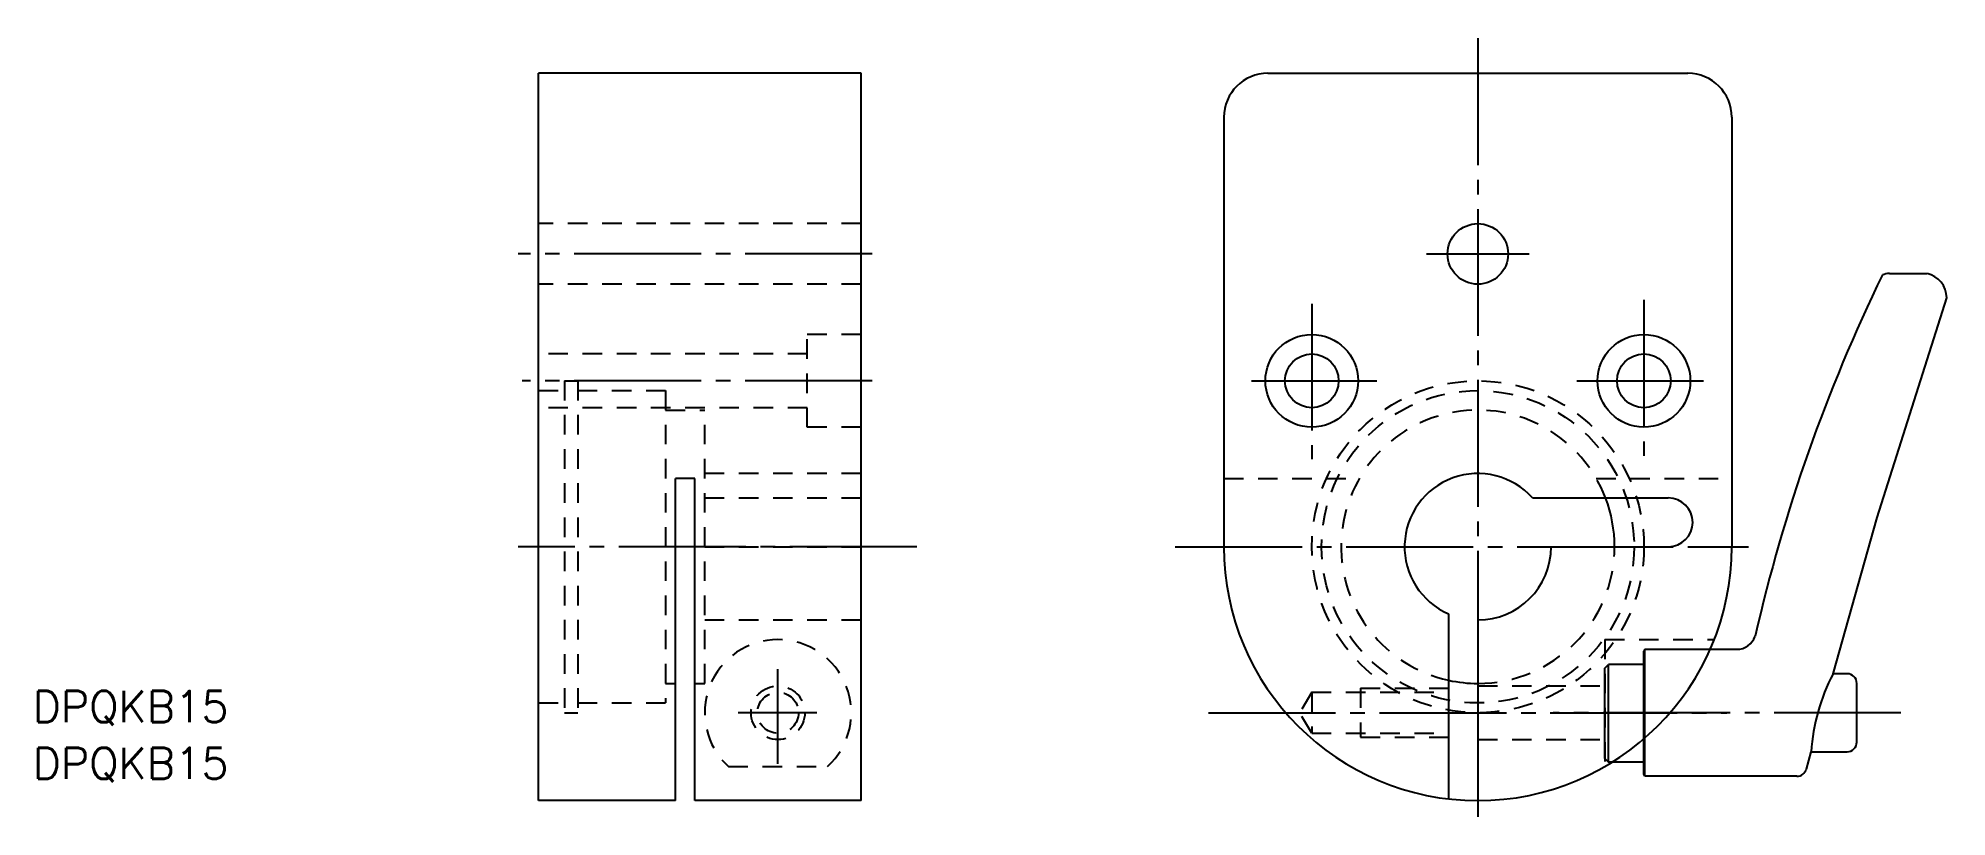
# Model space of a CAD drawing. Extents: x 226 to 421, y 149 to 229.
import ezdxf

# ---------------------------------------------------------------- set-up
doc = ezdxf.new("R2010")
doc.units = 0
doc.linetypes.add('CENTER', pattern=[17.5, 13, -1.5, 1.5, -1.5])
doc.linetypes.add('DASHED', pattern=[3.5, 2, -1.5])
doc.layers.get('0').update_dxf_attribs({"linetype": 'CONTINUOUS'})
doc.layers.add('CENTER', color=1, linetype='CENTER')
doc.styles.get("Standard").update_dxf_attribs({"font": 'txt.shx', "bigfont": '@extfont2.shx'})

# ---------------------------------------------------------------- blocks, each defined once
blk = doc.blocks.new('*U60')
at = {"color": 7, "linetype": 'CONTINUOUS'}
blk.add_text('DPQKB15', height=3.2, dxfattribs=at).set_placement((225.48, 153))
blk = doc.blocks.new('*U61')
at = {"color": 7, "linetype": 'CONTINUOUS'}
blk.add_text('DPQKB15', height=3.2, dxfattribs=at).set_placement((225.48, 158.81))

msp = doc.modelspace()

# ---------------------------------------------------------------- linework, layer by layer
at = {"color": 7, "linetype": 'CONTINUOUS'}
for p, q in [((310.27, 225.28), (277.27, 225.28)), ((277.27, 150.78), (277.27, 225.28)), ((310.27, 150.78), (310.27, 225.28)), ((351.92, 225.28), (394.92, 225.28)), ((347.42, 220.78), (347.42, 176.78)), ((399.42, 220.78), (399.42, 176.78)), ((415.56, 204.78), (419.4, 204.78)), ((414.3, 179.78), (421.43, 202.29)), ((291.27, 150.78), (291.27, 183.78)), ((293.27, 183.78), (291.27, 183.78)), ((293.27, 150.78), (293.27, 183.78)), ((379.01, 181.78), (392.92, 181.78)), ((409.8, 163.78), (414.3, 179.78)), ((380.92, 176.78), (392.92, 176.78)), ((370.42, 169.9), (370.42, 150.95)), ((373.42, 169.28), (373.42, 150.78)), ((390.5, 166.28), (390.42, 166.08)), ((390.5, 166.28), (399.92, 166.28)), ((390.5, 153.28), (390.5, 166.28)), ((386.42, 164.36), (386.78, 164.72)), ((386.42, 155.09), (386.42, 164.36)), ((386.78, 154.72), (386.78, 164.72)), ((390.42, 164.72), (386.78, 164.72)), ((390.42, 164.72), (390.42, 166.08)), ((390.42, 154.72), (390.42, 164.72)), ((411.22, 163.78), (409.8, 163.78)), ((412.22, 156.78), (412.22, 162.78)), ((386.42, 155.09), (386.78, 154.72)), ((390.42, 154.72), (386.78, 154.72)), ((390.42, 153.48), (390.42, 154.72)), ((407.05, 154.01), (407.55, 155.78)), ((407.55, 155.78), (411.22, 155.78)), ((390.5, 153.28), (390.42, 153.48)), ((406.08, 153.28), (390.5, 153.28)), ((291.27, 150.78), (277.27, 150.78)), ((310.27, 150.78), (293.27, 150.78))]:
    msp.add_line(p, q, dxfattribs=at)
at = {"color": 3, "linetype": 'DASHED'}
for p, q in [((310.27, 209.88), (277.27, 209.88)), ((310.27, 203.68), (277.27, 203.68)), ((304.77, 189.03), (304.77, 198.53)), ((310.27, 198.53), (304.77, 198.53)), ((304.77, 196.53), (277.27, 196.53)), ((279.92, 193.78), (281.27, 193.78)), ((279.92, 193.78), (279.92, 159.78)), ((281.27, 193.78), (281.27, 159.78)), ((277.27, 192.78), (279.92, 192.78)), ((281.27, 192.78), (290.27, 192.78)), ((290.27, 192.78), (290.27, 160.78)), ((304.77, 191.03), (277.27, 191.03)), ((290.27, 190.78), (294.27, 190.78)), ((294.27, 162.78), (294.27, 190.78)), ((310.27, 189.03), (304.77, 189.03)), ((310.27, 184.28), (294.27, 184.28)), ((347.42, 183.78), (361.29, 183.78)), ((385.54, 183.78), (399.42, 183.78)), ((294.27, 181.78), (310.27, 181.78)), ((294.27, 176.78), (310.27, 176.78)), ((294.27, 169.28), (310.27, 169.28)), ((386.42, 167.28), (386.42, 154.26)), ((386.42, 167.28), (397.62, 167.28)), ((290.27, 162.78), (291.27, 162.78)), ((293.27, 162.78), (294.27, 162.78)), ((361.42, 162.28), (370.42, 162.28)), ((361.42, 162.28), (361.42, 157.28)), ((373.42, 162.53), (386.42, 162.53)), ((277.27, 160.78), (279.92, 160.78)), ((281.27, 160.78), (290.27, 160.78)), ((356.42, 161.88), (355.2, 159.78)), ((356.42, 161.88), (370.42, 161.88)), ((356.42, 161.88), (356.42, 157.68)), ((279.92, 159.78), (281.27, 159.78)), ((356.42, 157.68), (355.2, 159.78)), ((356.42, 157.68), (370.42, 157.68)), ((361.42, 157.28), (370.42, 157.28)), ((373.42, 157.03), (386.42, 157.03)), ((296.69, 154.26), (306.85, 154.26))]:
    msp.add_line(p, q, dxfattribs=at)
at = {"color": 4, "linetype": 'CENTER'}
msp.add_line((345.84, 159.78), (398.9, 159.78), dxfattribs=at)
at = {"color": 7, "linetype": 'CONTINUOUS'}
for centre, radius in [((373.42, 206.78), 3.1), ((356.42, 193.78), 4.75), ((390.42, 193.78), 4.75), ((356.42, 193.78), 2.75), ((390.42, 193.78), 2.75)]:
    msp.add_circle(centre, radius, dxfattribs=at)
at = {"color": 3, "linetype": 'DASHED'}
for centre, radius in [((373.42, 176.78), 17), ((373.42, 176.78), 16), ((301.77, 159.78), 2.75), ((301.77, 159.78), 2.1)]:
    msp.add_circle(centre, radius, dxfattribs=at)
at = {"color": 7, "linetype": 'CONTINUOUS'}
for centre, radius, start, end in [((351.92, 220.78), 4.5, 90, 180), ((394.92, 220.78), 4.5, 0, 90), ((568.85, 129.63), 171.3, 154.0292, 167.1877), ((416.36, 198.84), 6, 97.7241, 104.6587), ((418.84, 202.26), 2.58, 0.7205, 77.3683), ((373.42, 176.78), 7.5, 41.8103, 246.4218), ((373.42, 176.78), 14, 0, 20.9248), ((392.92, 179.28), 2.5, 0, 90), ((392.92, 179.28), 2.5, 270, 0), ((373.42, 176.78), 26, 180, 270), ((373.42, 176.78), 26, 270, 0), ((373.42, 176.78), 7.5, 270, 0), ((399.92, 168.28), 2, 270, 340.621), ((373.42, 176.78), 14, 257.6264, 270), ((427.23, 154.55), 19.72, 152.1114, 176.4391), ((411.22, 162.78), 1, 0, 90), ((411.22, 156.78), 1, 270, 0), ((406.08, 154.28), 1, 270, 344.2753)]:
    msp.add_arc(centre, radius, start, end, dxfattribs=at)
at = {"color": 3, "linetype": 'DASHED'}
for centre, radius, start, end in [((373.42, 176.78), 14, 20.9248, 257.6264), ((373.42, 176.78), 14, 270, 0), ((301.77, 159.78), 7.5, 312.6459, 227.3541)]:
    msp.add_arc(centre, radius, start, end, dxfattribs=at)
at = {"layer": 'CENTER', "color": 1, "linetype": 'CENTER'}
for p, q in [((373.42, 228.88), (373.42, 149.12)), ((311.42, 206.78), (275.17, 206.78)), ((368.17, 206.78), (378.66, 206.78)), ((356.42, 201.68), (356.42, 185.74)), ((390.42, 202.08), (390.42, 186.04)), ((311.42, 193.78), (275.58, 193.78)), ((350.25, 193.78), (363.07, 193.78)), ((383.56, 193.78), (396.52, 193.78)), ((315.99, 176.78), (275.17, 176.78)), ((342.43, 176.78), (401.13, 176.78)), ((301.77, 154.55), (301.77, 164.25)), ((305.76, 159.78), (297.7, 159.78)), ((345.84, 159.78), (398.9, 159.78)), ((416.74, 159.78), (381.14, 159.78))]:
    msp.add_line(p, q, dxfattribs=at)

# ---------------------------------------------------------------- block references
at = {"color": 7, "linetype": 'CONTINUOUS'}
for name in ['*U61', '*U60']:
    msp.add_blockref(name, (0, 0), dxfattribs=at)

doc.saveas('drawing.dxf')
